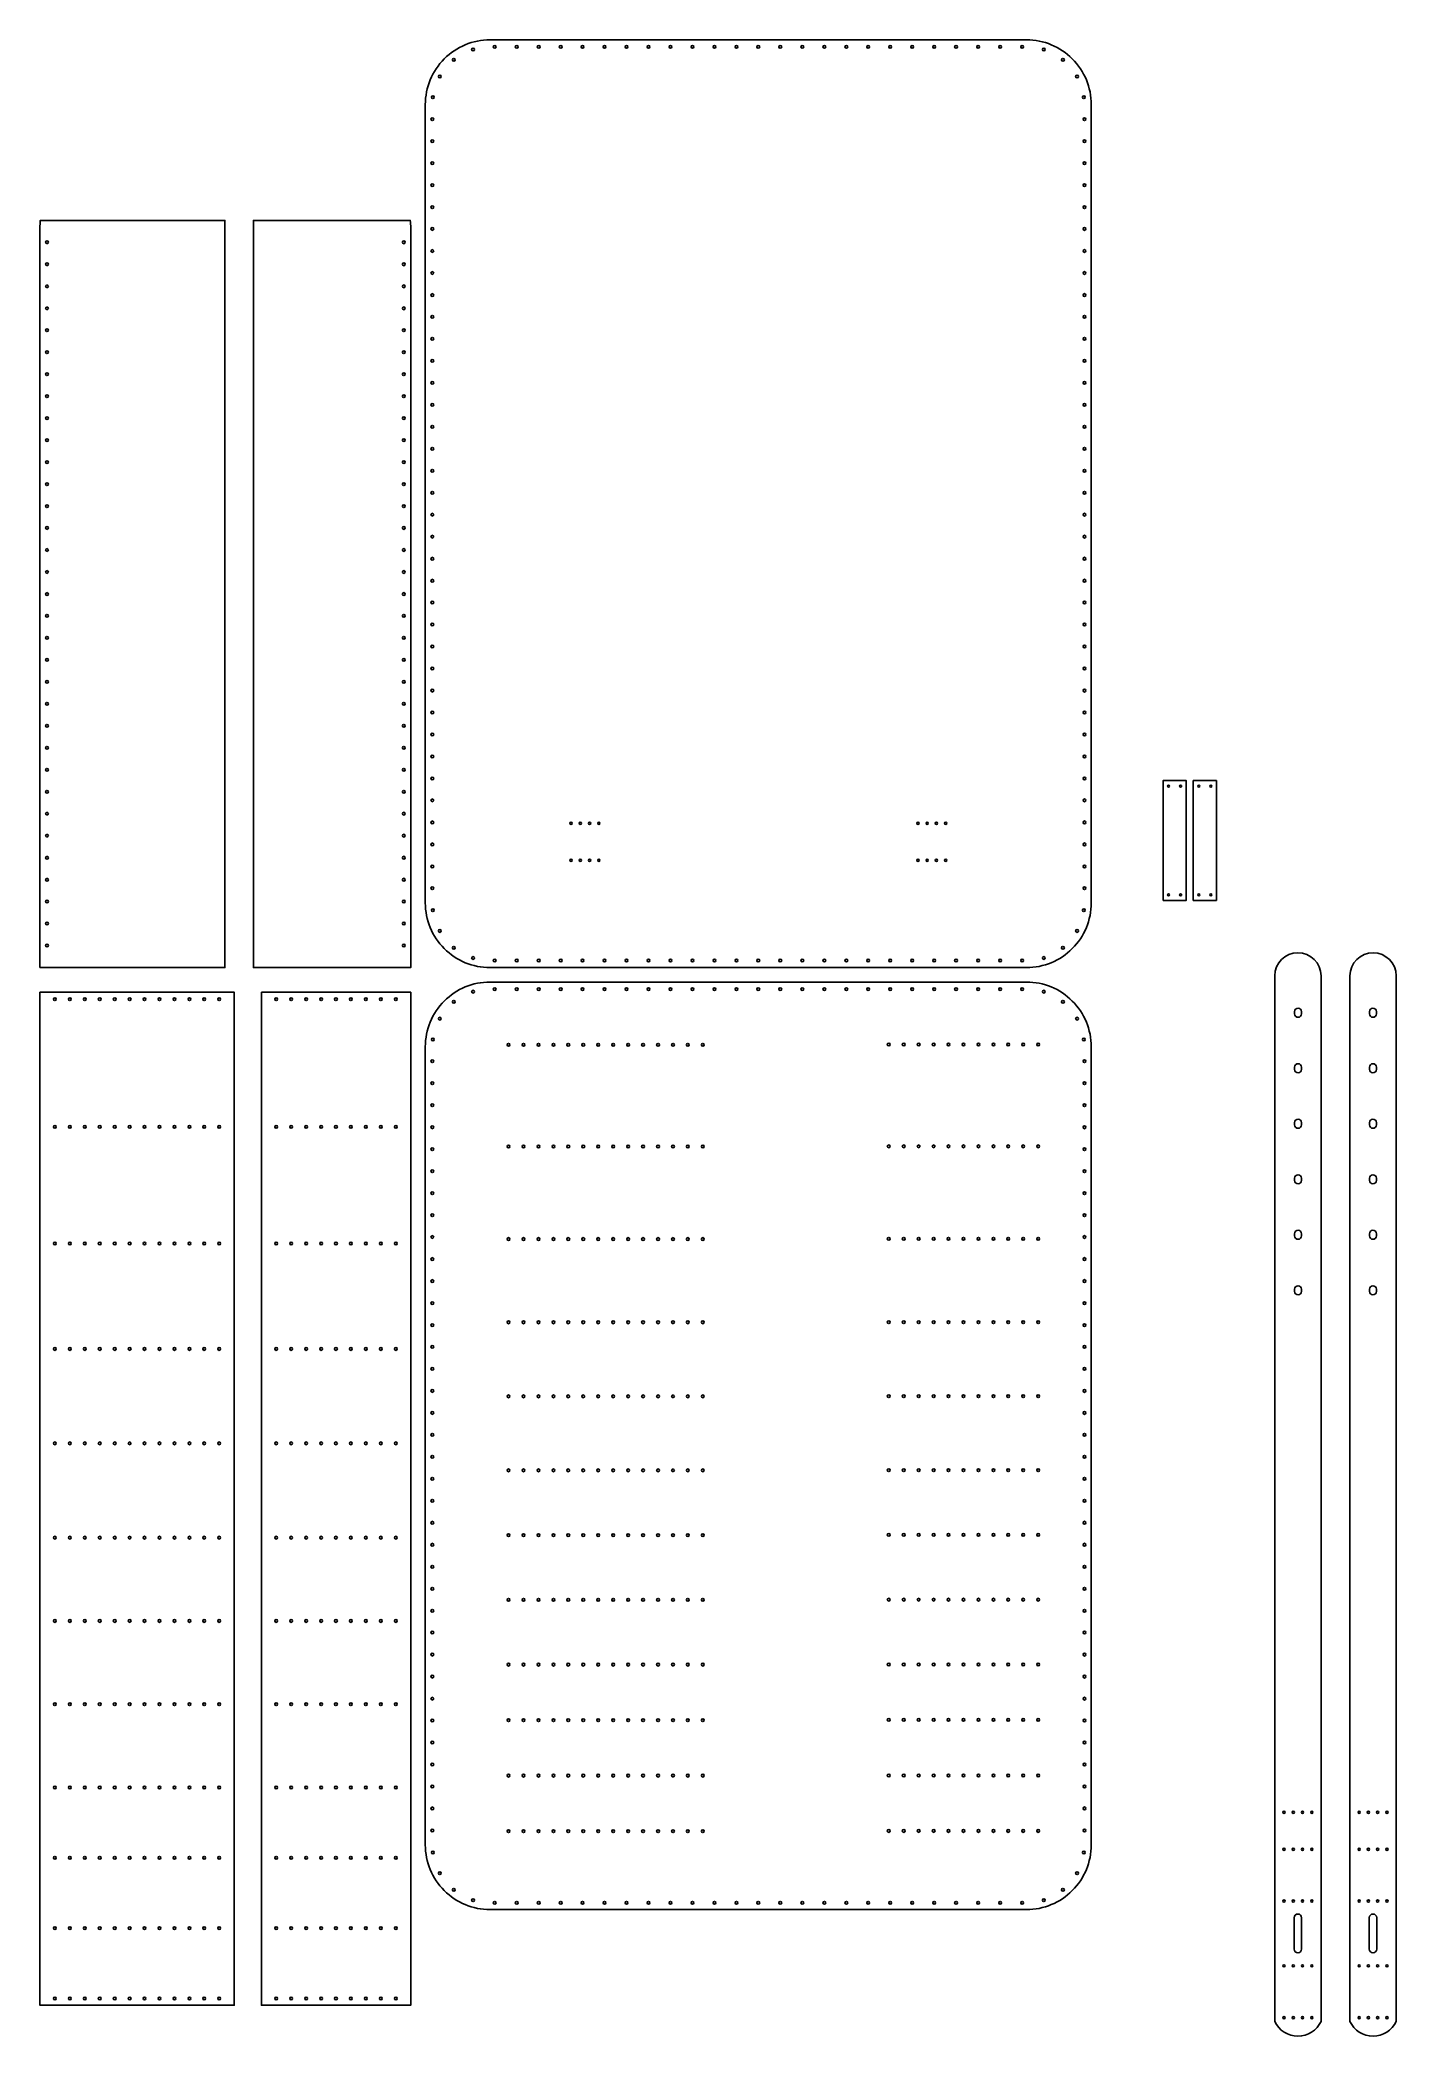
# Model space of a CAD drawing. Header units: millimetres. Extents: x -2374 to -1641, y 4446 to 5525.
import ezdxf

# ---------------------------------------------------------------- set-up
doc = ezdxf.new("R2010")
doc.units = ezdxf.units.MM

# ---------------------------------------------------------------- blocks, each defined once
blk = doc.blocks.new('*U344')
at = {"color": 0}
blk.add_circle((0, 0), 0.75, dxfattribs=at)
blk = doc.blocks.new('*U345')
at = {"color": 0, "linetype": 'ByBlock', "lineweight": -2, "transparency": 16777216}
for p in [(242.1, 4132.1), (250.2, 4132.1), (258.3, 4132.1), (266.4, 4132.1), (274.4, 4132.1), (282.5, 4132.1), (290.6, 4132.1), (298.7, 4132.1), (306.7, 4132.1), (314.8, 4132.1), (322.9, 4132.1), (331, 4132.1), (339, 4132.1), (347.1, 4132.1)]:
    blk.add_blockref('*U344', p, dxfattribs=at)
blk = doc.blocks.new('*U346')
at = {"color": 0}
blk.add_circle((0, 0), 0.75, dxfattribs=at)
blk = doc.blocks.new('*U347')
at = {"color": 0, "linetype": 'ByBlock', "lineweight": -2, "transparency": 16777216}
for p in [(242.1, 4132.1), (250.2, 4132.1), (258.3, 4132.1), (266.4, 4132.1), (274.4, 4132.1), (282.5, 4132.1), (290.6, 4132.1), (298.7, 4132.1), (306.7, 4132.1), (314.8, 4132.1), (322.9, 4132.1), (331, 4132.1), (339, 4132.1), (347.1, 4132.1)]:
    blk.add_blockref('*U346', p, dxfattribs=at)
blk = doc.blocks.new('*U348')
at = {"color": 0}
blk.add_circle((0, 0), 0.75, dxfattribs=at)
blk = doc.blocks.new('*U349')
at = {"color": 0, "linetype": 'ByBlock', "lineweight": -2, "transparency": 16777216}
for p in [(242.1, 4132.1), (250.2, 4132.1), (258.3, 4132.1), (266.4, 4132.1), (274.4, 4132.1), (282.5, 4132.1), (290.6, 4132.1), (298.7, 4132.1), (306.7, 4132.1), (314.8, 4132.1), (322.9, 4132.1), (331, 4132.1), (339, 4132.1), (347.1, 4132.1)]:
    blk.add_blockref('*U348', p, dxfattribs=at)
blk = doc.blocks.new('*U350')
at = {"color": 0}
blk.add_circle((0, 0), 0.75, dxfattribs=at)
blk = doc.blocks.new('*U351')
at = {"color": 0, "linetype": 'ByBlock', "lineweight": -2, "transparency": 16777216}
for p in [(242.1, 4132.1), (250.2, 4132.1), (258.3, 4132.1), (266.4, 4132.1), (274.4, 4132.1), (282.5, 4132.1), (290.6, 4132.1), (298.7, 4132.1), (306.7, 4132.1), (314.8, 4132.1), (322.9, 4132.1), (331, 4132.1), (339, 4132.1), (347.1, 4132.1)]:
    blk.add_blockref('*U350', p, dxfattribs=at)
blk = doc.blocks.new('*U352')
at = {"color": 0}
blk.add_circle((0, 0), 0.75, dxfattribs=at)
blk = doc.blocks.new('*U353')
at = {"color": 0, "linetype": 'ByBlock', "lineweight": -2, "transparency": 16777216}
for p in [(242.1, 4132.1), (250.2, 4132.1), (258.3, 4132.1), (266.4, 4132.1), (274.4, 4132.1), (282.5, 4132.1), (290.6, 4132.1), (298.7, 4132.1), (306.7, 4132.1), (314.8, 4132.1), (322.9, 4132.1), (331, 4132.1), (339, 4132.1), (347.1, 4132.1)]:
    blk.add_blockref('*U352', p, dxfattribs=at)
blk = doc.blocks.new('*U354')
at = {"color": 0}
blk.add_circle((0, 0), 0.75, dxfattribs=at)
blk = doc.blocks.new('*U355')
at = {"color": 0, "linetype": 'ByBlock', "lineweight": -2, "transparency": 16777216}
for p in [(242.1, 4132.1), (250.2, 4132.1), (258.3, 4132.1), (266.4, 4132.1), (274.4, 4132.1), (282.5, 4132.1), (290.6, 4132.1), (298.7, 4132.1), (306.7, 4132.1), (314.8, 4132.1), (322.9, 4132.1), (331, 4132.1), (339, 4132.1), (347.1, 4132.1)]:
    blk.add_blockref('*U354', p, dxfattribs=at)
blk = doc.blocks.new('*U356')
at = {"color": 0}
blk.add_circle((0, 0), 0.75, dxfattribs=at)
blk = doc.blocks.new('*U357')
at = {"color": 0, "linetype": 'ByBlock', "lineweight": -2, "transparency": 16777216}
for p in [(242.1, 4132.1), (250.2, 4132.1), (258.3, 4132.1), (266.4, 4132.1), (274.4, 4132.1), (282.5, 4132.1), (290.6, 4132.1), (298.7, 4132.1), (306.7, 4132.1), (314.8, 4132.1), (322.9, 4132.1), (331, 4132.1), (339, 4132.1), (347.1, 4132.1)]:
    blk.add_blockref('*U356', p, dxfattribs=at)
blk = doc.blocks.new('*U358')
at = {"color": 0}
blk.add_circle((0, 0), 0.75, dxfattribs=at)
blk = doc.blocks.new('*U359')
at = {"color": 0, "linetype": 'ByBlock', "lineweight": -2, "transparency": 16777216}
for p in [(242.1, 4132.1), (250.2, 4132.1), (258.3, 4132.1), (266.4, 4132.1), (274.4, 4132.1), (282.5, 4132.1), (290.6, 4132.1), (298.7, 4132.1), (306.7, 4132.1), (314.8, 4132.1), (322.9, 4132.1), (331, 4132.1), (339, 4132.1), (347.1, 4132.1)]:
    blk.add_blockref('*U358', p, dxfattribs=at)
blk = doc.blocks.new('*U360')
at = {"color": 0}
blk.add_circle((0, 0), 0.75, dxfattribs=at)
blk = doc.blocks.new('*U361')
at = {"color": 0, "linetype": 'ByBlock', "lineweight": -2, "transparency": 16777216}
for p in [(242.1, 4132.1), (250.2, 4132.1), (258.3, 4132.1), (266.4, 4132.1), (274.4, 4132.1), (282.5, 4132.1), (290.6, 4132.1), (298.7, 4132.1), (306.7, 4132.1), (314.8, 4132.1), (322.9, 4132.1), (331, 4132.1), (339, 4132.1), (347.1, 4132.1)]:
    blk.add_blockref('*U360', p, dxfattribs=at)
blk = doc.blocks.new('*U362')
at = {"color": 0}
blk.add_circle((0, 0), 0.75, dxfattribs=at)
blk = doc.blocks.new('*U363')
at = {"color": 0, "linetype": 'ByBlock', "lineweight": -2, "transparency": 16777216}
for p in [(242.1, 4132.1), (250.2, 4132.1), (258.3, 4132.1), (266.4, 4132.1), (274.4, 4132.1), (282.5, 4132.1), (290.6, 4132.1), (298.7, 4132.1), (306.7, 4132.1), (314.8, 4132.1), (322.9, 4132.1), (331, 4132.1), (339, 4132.1), (347.1, 4132.1)]:
    blk.add_blockref('*U362', p, dxfattribs=at)
blk = doc.blocks.new('*U364')
at = {"color": 0}
blk.add_circle((0, 0), 0.75, dxfattribs=at)
blk = doc.blocks.new('*U365')
at = {"color": 0, "linetype": 'ByBlock', "lineweight": -2, "transparency": 16777216}
for p in [(242.1, 4132.1), (250.2, 4132.1), (258.3, 4132.1), (266.4, 4132.1), (274.4, 4132.1), (282.5, 4132.1), (290.6, 4132.1), (298.7, 4132.1), (306.7, 4132.1), (314.8, 4132.1), (322.9, 4132.1), (331, 4132.1), (339, 4132.1), (347.1, 4132.1)]:
    blk.add_blockref('*U364', p, dxfattribs=at)
blk = doc.blocks.new('*U366')
at = {"color": 0}
blk.add_circle((0, 0), 0.75, dxfattribs=at)
blk = doc.blocks.new('*U367')
at = {"color": 0, "linetype": 'ByBlock', "lineweight": -2, "transparency": 16777216}
for p in [(242.1, 4132.1), (250.2, 4132.1), (258.3, 4132.1), (266.4, 4132.1), (274.4, 4132.1), (282.5, 4132.1), (290.6, 4132.1), (298.7, 4132.1), (306.7, 4132.1), (314.8, 4132.1), (322.9, 4132.1), (331, 4132.1), (339, 4132.1), (347.1, 4132.1)]:
    blk.add_blockref('*U366', p, dxfattribs=at)

msp = doc.modelspace()

# ---------------------------------------------------------------- linework, layer by layer
at = {"color": 0}
for p, q in [((-1694.1, 5031.2), (-1694.1, 5031.2)), ((-1653.5, 5031.2), (-1653.5, 5031.2)), ((-1694.1, 5001.2), (-1694.1, 5001.2)), ((-1653.5, 5001.2), (-1653.5, 5001.2))]:
    msp.add_line(p, q, dxfattribs=at)
for points in [[(-1805.8, 5489.6, 0.414214), (-1840.8, 5524.6), (-2130.8, 5524.6, 0.414214), (-2165.8, 5489.6), (-2165.8, 5058.2, 0.414214), (-2130.8, 5023.2), (-1840.8, 5023.2, 0.414214), (-1805.8, 5058.2), (-1805.8, 5490.3)], [(-2374.1, 5023.2), (-2274.1, 5023.2), (-2274.1, 5427), (-2274.1, 5427), (-2373.9, 5427, 0.028958), (-2374.1, 5423), (-2374.1, 5023.2)], [(-2173.7, 5423.7), (-2173.7, 5023.2), (-2258.7, 5023.2), (-2258.7, 5427), (-2173.9, 5427, -0.028754), (-2173.7, 5423)], [(-1692.1, 4492.7), (-1692.1, 4509.7, 1), (-1696.1, 4509.7)], [(-1696.1, 4509.7), (-1696.1, 4492.7, 1), (-1692.1, 4492.7)], [(-1651.5, 4492.7), (-1651.5, 4509.7, 1), (-1655.5, 4509.7)], [(-1655.5, 4509.7), (-1655.5, 4492.7, 1), (-1651.5, 4492.7)]]:
    msp.add_lwpolyline(points, format="xyb", dxfattribs=at)
for points in [[(-1767, 5059.5), (-1767, 5124.3), (-1754.5, 5124.3), (-1754.5, 5059.5)], [(-1750.7, 5059.5), (-1750.7, 5124.3), (-1738.2, 5124.3), (-1738.2, 5059.5)], [(-2374.1, 5009.9), (-2269.1, 5009.9), (-2269.1, 4462.4), (-2374.1, 4462.4)], [(-2254.4, 5009.9), (-2173.7, 5009.9), (-2173.7, 4462.4), (-2254.4, 4462.4)]]:
    msp.add_lwpolyline(points, close=True, dxfattribs=at)
for points in [[(-1706.6, 4453.7, 0.64), (-1681.6, 4453.7), (-1681.6, 5018.7, 1), (-1706.6, 5018.7)], [(-1666, 4453.7, 0.64), (-1641, 4453.7), (-1641, 5018.7, 1), (-1666, 5018.7)], [(-2165.8, 4980.4), (-2165.8, 4549.1, 0.414214), (-2130.8, 4514.1), (-1840.8, 4514.1, 0.414214), (-1805.8, 4549.1), (-1805.8, 4980.4, 0.414214), (-1840.8, 5015.4), (-2130.8, 5015.4, 0.414214)], [(-1692.2, 4998.2, -1), (-1695.9, 4998.2), (-1695.9, 4999.4, -1), (-1692.2, 4999.4)], [(-1651.7, 4998.2, -1), (-1655.4, 4998.2), (-1655.4, 4999.4, -1), (-1651.7, 4999.4)], [(-1692.2, 4968.2, -1), (-1695.9, 4968.2), (-1695.9, 4969.4, -1), (-1692.2, 4969.4)], [(-1651.7, 4968.2, -1), (-1655.4, 4968.2), (-1655.4, 4969.4, -1), (-1651.7, 4969.4)], [(-1692.2, 4938.2, -1), (-1695.9, 4938.2), (-1695.9, 4939.4, -1), (-1692.2, 4939.4)], [(-1651.7, 4938.2, -1), (-1655.4, 4938.2), (-1655.4, 4939.4, -1), (-1651.7, 4939.4)], [(-1692.2, 4908.2, -1), (-1695.9, 4908.2), (-1695.9, 4909.4, -1), (-1692.2, 4909.4)], [(-1651.7, 4908.2, -1), (-1655.4, 4908.2), (-1655.4, 4909.4, -1), (-1651.7, 4909.4)], [(-1692.2, 4878.2, -1), (-1695.9, 4878.2), (-1695.9, 4879.4, -1), (-1692.2, 4879.4)], [(-1651.7, 4878.2, -1), (-1655.4, 4878.2), (-1655.4, 4879.4, -1), (-1651.7, 4879.4)], [(-1692.2, 4848.2, -1), (-1695.9, 4848.2), (-1695.9, 4849.4, -1), (-1692.2, 4849.4)], [(-1651.7, 4848.2, -1), (-1655.4, 4848.2), (-1655.4, 4849.4, -1), (-1651.7, 4849.4)]]:
    msp.add_lwpolyline(points, format="xyb", close=True, dxfattribs=at)
for centre, radius in [((-2150.4, 5513.8), 0.75), ((-2140, 5519.4), 0.75), ((-2128.3, 5520.8), 0.75), ((-2116.4, 5520.8), 0.75), ((-2104.5, 5520.8), 0.75), ((-2092.6, 5520.8), 0.75), ((-2080.8, 5520.8), 0.75), ((-2068.9, 5520.8), 0.75), ((-2057, 5520.8), 0.75), ((-2045.1, 5520.8), 0.75), ((-2033.3, 5520.8), 0.75), ((-2021.4, 5520.8), 0.75), ((-2009.5, 5520.8), 0.75), ((-1997.6, 5520.8), 0.75), ((-1985.8, 5520.8), 0.75), ((-1973.9, 5520.8), 0.75), ((-1962, 5520.8), 0.75), ((-1950.1, 5520.8), 0.75), ((-1938.2, 5520.8), 0.75), ((-1926.4, 5520.8), 0.75), ((-1914.5, 5520.8), 0.75), ((-1902.6, 5520.8), 0.75), ((-1890.7, 5520.8), 0.75), ((-1878.9, 5520.8), 0.75), ((-1867, 5520.8), 0.75), ((-1855.1, 5520.8), 0.75), ((-1843.2, 5520.8), 0.75), ((-1831.5, 5519.4), 0.75), ((-1821.1, 5513.8), 0.75), ((-2158, 5504.8), 0.75), ((-1813.5, 5504.8), 0.75), ((-2161.7, 5493.6), 0.75), ((-1809.8, 5493.6), 0.75), ((-2162, 5481.7), 0.75), ((-1809.5, 5481.7), 0.75), ((-2162, 5469.9), 0.75), ((-1809.5, 5469.9), 0.75), ((-2162, 5458), 0.75), ((-1809.5, 5458), 0.75), ((-2162, 5446.1), 0.75), ((-1809.5, 5446.1), 0.75), ((-2162, 5434.2), 0.75), ((-1809.5, 5434.2), 0.75), ((-2370.3, 5415.2), 0.75), ((-2177.4, 5415.2), 0.75), ((-2162, 5422.4), 0.75), ((-1809.5, 5422.4), 0.75), ((-2162, 5410.5), 0.75), ((-1809.5, 5410.5), 0.75), ((-2370.3, 5403.3), 0.75), ((-2177.4, 5403.3), 0.75), ((-2162, 5398.6), 0.75), ((-1809.5, 5398.6), 0.75), ((-2370.3, 5391.4), 0.75), ((-2177.4, 5391.4), 0.75), ((-2162, 5386.7), 0.75), ((-1809.5, 5386.7), 0.75), ((-2370.3, 5379.5), 0.75), ((-2177.4, 5379.5), 0.75), ((-2162, 5374.9), 0.75), ((-1809.5, 5374.9), 0.75), ((-2370.3, 5367.7), 0.75), ((-2177.4, 5367.7), 0.75), ((-2162, 5363), 0.75), ((-1809.5, 5363), 0.75), ((-2370.3, 5355.8), 0.75), ((-2177.4, 5355.8), 0.75), ((-2162, 5351.1), 0.75), ((-1809.5, 5351.1), 0.75), ((-2370.3, 5343.9), 0.75), ((-2177.4, 5343.9), 0.75), ((-2370.3, 5332), 0.75), ((-2177.4, 5332), 0.75), ((-2162, 5339.2), 0.75), ((-1809.5, 5339.2), 0.75), ((-2370.3, 5320.2), 0.75), ((-2177.4, 5320.2), 0.75), ((-2162, 5327.3), 0.75), ((-1809.5, 5327.3), 0.75), ((-2370.3, 5308.3), 0.75), ((-2177.4, 5308.3), 0.75), ((-2162, 5315.5), 0.75), ((-1809.5, 5315.5), 0.75), ((-2370.3, 5296.4), 0.75), ((-2177.4, 5296.4), 0.75), ((-2162, 5303.6), 0.75), ((-1809.5, 5303.6), 0.75), ((-2162, 5291.7), 0.75), ((-1809.5, 5291.7), 0.75), ((-2370.3, 5284.5), 0.75), ((-2177.4, 5284.5), 0.75), ((-2162, 5279.8), 0.75), ((-1809.5, 5279.8), 0.75), ((-2370.3, 5272.6), 0.75), ((-2177.4, 5272.6), 0.75), ((-2162, 5268), 0.75), ((-1809.5, 5268), 0.75), ((-2370.3, 5260.8), 0.75), ((-2177.4, 5260.8), 0.75), ((-2162, 5256.1), 0.75), ((-1809.5, 5256.1), 0.75), ((-2370.3, 5248.9), 0.75), ((-2177.4, 5248.9), 0.75), ((-2162, 5244.2), 0.75), ((-1809.5, 5244.2), 0.75), ((-2370.3, 5237), 0.75), ((-2177.4, 5237), 0.75), ((-2162, 5232.3), 0.75), ((-1809.5, 5232.3), 0.75), ((-2370.3, 5225.1), 0.75), ((-2177.4, 5225.1), 0.75), ((-2370.3, 5213.3), 0.75), ((-2177.4, 5213.3), 0.75), ((-2162, 5220.5), 0.75), ((-1809.5, 5220.5), 0.75), ((-2370.3, 5201.4), 0.75), ((-2177.4, 5201.4), 0.75), ((-2162, 5208.6), 0.75), ((-1809.5, 5208.6), 0.75), ((-2370.3, 5189.5), 0.75), ((-2177.4, 5189.5), 0.75), ((-2162, 5196.7), 0.75), ((-1809.5, 5196.7), 0.75), ((-2370.3, 5177.6), 0.75), ((-2177.4, 5177.6), 0.75), ((-2162, 5184.8), 0.75), ((-1809.5, 5184.8), 0.75), ((-2162, 5172.9), 0.75), ((-1809.5, 5172.9), 0.75), ((-2370.3, 5165.8), 0.75), ((-2177.4, 5165.8), 0.75), ((-2162, 5161.1), 0.75), ((-1809.5, 5161.1), 0.75), ((-2370.3, 5153.9), 0.75), ((-2177.4, 5153.9), 0.75), ((-2162, 5149.2), 0.75), ((-1809.5, 5149.2), 0.75), ((-2370.3, 5142), 0.75), ((-2177.4, 5142), 0.75), ((-2162, 5137.3), 0.75), ((-1809.5, 5137.3), 0.75), ((-2370.3, 5130.1), 0.75), ((-2177.4, 5130.1), 0.75), ((-2162, 5125.4), 0.75), ((-1809.5, 5125.4), 0.75), ((-2370.3, 5118.2), 0.75), ((-2177.4, 5118.2), 0.75), ((-2162, 5113.6), 0.75), ((-1809.5, 5113.6), 0.75), ((-1764, 5121.3), 0.55), ((-1757.5, 5121.3), 0.55), ((-1747.7, 5121.3), 0.55), ((-1741.2, 5121.3), 0.55), ((-2370.3, 5106.4), 0.75), ((-2177.4, 5106.4), 0.75), ((-2370.3, 5094.5), 0.75), ((-2177.4, 5094.5), 0.75), ((-2162, 5101.7), 0.75), ((-2087, 5101.2), 0.6), ((-2082, 5101.2), 0.6), ((-2077, 5101.2), 0.6), ((-2072, 5101.2), 0.6), ((-1899.5, 5101.2), 0.6), ((-1894.5, 5101.2), 0.6), ((-1889.5, 5101.2), 0.6), ((-1884.5, 5101.2), 0.6), ((-1809.5, 5101.7), 0.75), ((-2370.3, 5082.6), 0.75), ((-2177.4, 5082.6), 0.75), ((-2162, 5089.8), 0.75), ((-2087, 5081.2), 0.6), ((-2082, 5081.2), 0.6), ((-2077, 5081.2), 0.6), ((-2072, 5081.2), 0.6), ((-1899.5, 5081.2), 0.6), ((-1894.5, 5081.2), 0.6), ((-1889.5, 5081.2), 0.6), ((-1884.5, 5081.2), 0.6), ((-1809.5, 5089.8), 0.75), ((-2370.3, 5070.7), 0.75), ((-2177.4, 5070.7), 0.75), ((-2162, 5077.9), 0.75), ((-1809.5, 5077.9), 0.75), ((-2162, 5066.1), 0.75), ((-1809.5, 5066.1), 0.75), ((-1764, 5062.5), 0.55), ((-1757.5, 5062.5), 0.55), ((-1747.7, 5062.5), 0.55), ((-1741.2, 5062.5), 0.55), ((-2370.3, 5058.9), 0.75), ((-2177.4, 5058.9), 0.75), ((-2161.7, 5054.2), 0.75), ((-1809.8, 5054.2), 0.75), ((-2370.3, 5047), 0.75), ((-2177.4, 5047), 0.75), ((-2158, 5043), 0.75), ((-1813.5, 5043), 0.75), ((-2370.3, 5035.1), 0.75), ((-2177.4, 5035.1), 0.75), ((-2150.4, 5033.9), 0.75), ((-2140, 5028.4), 0.75), ((-2128.3, 5027), 0.75), ((-2116.4, 5027), 0.75), ((-2104.5, 5027), 0.75), ((-2092.6, 5027), 0.75), ((-2080.8, 5027), 0.75), ((-2068.9, 5027), 0.75), ((-2057, 5027), 0.75), ((-2045.1, 5027), 0.75), ((-2033.3, 5027), 0.75), ((-2021.4, 5027), 0.75), ((-2009.5, 5027), 0.75), ((-1997.6, 5027), 0.75), ((-1985.8, 5027), 0.75), ((-1973.9, 5027), 0.75), ((-1962, 5027), 0.75), ((-1950.1, 5027), 0.75), ((-1938.2, 5027), 0.75), ((-1926.4, 5027), 0.75), ((-1914.5, 5027), 0.75), ((-1902.6, 5027), 0.75), ((-1890.7, 5027), 0.75), ((-1878.9, 5027), 0.75), ((-1867, 5027), 0.75), ((-1855.1, 5027), 0.75), ((-1843.2, 5027), 0.75), ((-1831.5, 5028.4), 0.75), ((-1821.1, 5033.9), 0.75), ((-2366, 5006.1), 0.75), ((-2357.9, 5006.1), 0.75), ((-2349.9, 5006.1), 0.75), ((-2341.8, 5006.1), 0.75), ((-2333.7, 5006.1), 0.75), ((-2325.6, 5006.1), 0.75), ((-2317.6, 5006.1), 0.75), ((-2309.5, 5006.1), 0.75), ((-2301.4, 5006.1), 0.75), ((-2293.3, 5006.1), 0.75), ((-2285.3, 5006.1), 0.75), ((-2277.2, 5006.1), 0.75), ((-2246.4, 5006.1), 0.75), ((-2238.3, 5006.1), 0.75), ((-2230.2, 5006.1), 0.75), ((-2222.1, 5006.1), 0.75), ((-2214.1, 5006.1), 0.75), ((-2206, 5006.1), 0.75), ((-2197.9, 5006.1), 0.75), ((-2189.8, 5006.1), 0.75), ((-2181.7, 5006.1), 0.75), ((-2140, 5010.2), 0.75), ((-2128.3, 5011.6), 0.75), ((-2116.4, 5011.6), 0.75), ((-2104.5, 5011.6), 0.75), ((-2092.6, 5011.6), 0.75), ((-2080.8, 5011.6), 0.75), ((-2068.9, 5011.6), 0.75), ((-2057, 5011.6), 0.75), ((-2045.1, 5011.6), 0.75), ((-2033.3, 5011.6), 0.75), ((-2021.4, 5011.6), 0.75), ((-2009.5, 5011.6), 0.75), ((-1997.6, 5011.6), 0.75), ((-1985.8, 5011.6), 0.75), ((-1973.9, 5011.6), 0.75), ((-1962, 5011.6), 0.75), ((-1950.1, 5011.6), 0.75), ((-1938.2, 5011.6), 0.75), ((-1926.4, 5011.6), 0.75), ((-1914.5, 5011.6), 0.75), ((-1902.6, 5011.6), 0.75), ((-1890.7, 5011.6), 0.75), ((-1878.9, 5011.6), 0.75), ((-1867, 5011.6), 0.75), ((-1855.1, 5011.6), 0.75), ((-1843.2, 5011.6), 0.75), ((-1831.5, 5010.2), 0.75), ((-2158, 4995.6), 0.75), ((-2150.4, 5004.7), 0.75), ((-1821.1, 5004.7), 0.75), ((-1813.5, 4995.6), 0.75), ((-2161.7, 4984.4), 0.75), ((-1809.8, 4984.4), 0.75), ((-1915.3, 4981.6), 0.75), ((-1907.2, 4981.6), 0.75), ((-1899.1, 4981.6), 0.75), ((-1891, 4981.6), 0.75), ((-1883, 4981.6), 0.75), ((-1874.9, 4981.6), 0.75), ((-1866.8, 4981.6), 0.75), ((-1858.7, 4981.6), 0.75), ((-1850.7, 4981.6), 0.75), ((-1842.6, 4981.6), 0.75), ((-1834.5, 4981.6), 0.75), ((-2162, 4972.6), 0.75), ((-1809.5, 4972.6), 0.75), ((-2162, 4960.7), 0.75), ((-1809.5, 4960.7), 0.75), ((-2162, 4948.8), 0.75), ((-1809.5, 4948.8), 0.75), ((-2366, 4937.1), 0.75), ((-2357.9, 4937.1), 0.75), ((-2349.9, 4937.1), 0.75), ((-2341.8, 4937.1), 0.75), ((-2333.7, 4937.1), 0.75), ((-2325.6, 4937.1), 0.75), ((-2317.6, 4937.1), 0.75), ((-2309.5, 4937.1), 0.75), ((-2301.4, 4937.1), 0.75), ((-2293.3, 4937.1), 0.75), ((-2285.3, 4937.1), 0.75), ((-2277.2, 4937.1), 0.75), ((-2246.4, 4937.1), 0.75), ((-2238.3, 4937.1), 0.75), ((-2230.2, 4937.1), 0.75), ((-2222.1, 4937.1), 0.75), ((-2214.1, 4937.1), 0.75), ((-2206, 4937.1), 0.75), ((-2197.9, 4937.1), 0.75), ((-2189.8, 4937.1), 0.75), ((-2181.7, 4937.1), 0.75), ((-2162, 4936.9), 0.75), ((-1809.5, 4936.9), 0.75), ((-2162, 4925.1), 0.75), ((-1915.3, 4926.6), 0.75), ((-1907.2, 4926.6), 0.75), ((-1899.1, 4926.6), 0.75), ((-1891, 4926.6), 0.75), ((-1883, 4926.6), 0.75), ((-1874.9, 4926.6), 0.75), ((-1866.8, 4926.6), 0.75), ((-1858.7, 4926.6), 0.75), ((-1850.7, 4926.6), 0.75), ((-1842.6, 4926.6), 0.75), ((-1834.5, 4926.6), 0.75), ((-1809.5, 4925.1), 0.75), ((-2162, 4913.2), 0.75), ((-1809.5, 4913.2), 0.75), ((-2162, 4901.3), 0.75), ((-1809.5, 4901.3), 0.75), ((-2162, 4889.4), 0.75), ((-1809.5, 4889.4), 0.75), ((-2162, 4877.6), 0.75), ((-1915.3, 4876.6), 0.75), ((-1907.2, 4876.6), 0.75), ((-1899.1, 4876.6), 0.75), ((-1891, 4876.6), 0.75), ((-1883, 4876.6), 0.75), ((-1874.9, 4876.6), 0.75), ((-1866.8, 4876.6), 0.75), ((-1858.7, 4876.6), 0.75), ((-1850.7, 4876.6), 0.75), ((-1842.6, 4876.6), 0.75), ((-1834.5, 4876.6), 0.75), ((-1809.5, 4877.6), 0.75), ((-2366, 4874.1), 0.75), ((-2357.9, 4874.1), 0.75), ((-2349.9, 4874.1), 0.75), ((-2341.8, 4874.1), 0.75), ((-2333.7, 4874.1), 0.75), ((-2325.6, 4874.1), 0.75), ((-2317.6, 4874.1), 0.75), ((-2309.5, 4874.1), 0.75), ((-2301.4, 4874.1), 0.75), ((-2293.3, 4874.1), 0.75), ((-2285.3, 4874.1), 0.75), ((-2277.2, 4874.1), 0.75), ((-2246.4, 4874.1), 0.75), ((-2238.3, 4874.1), 0.75), ((-2230.2, 4874.1), 0.75), ((-2222.1, 4874.1), 0.75), ((-2214.1, 4874.1), 0.75), ((-2206, 4874.1), 0.75), ((-2197.9, 4874.1), 0.75), ((-2189.8, 4874.1), 0.75), ((-2181.7, 4874.1), 0.75), ((-2162, 4865.7), 0.75), ((-1809.5, 4865.7), 0.75), ((-2162, 4853.8), 0.75), ((-1809.5, 4853.8), 0.75), ((-2162, 4841.9), 0.75), ((-1809.5, 4841.9), 0.75), ((-2162, 4830), 0.75), ((-1915.3, 4831.6), 0.75), ((-1907.2, 4831.6), 0.75), ((-1899.1, 4831.6), 0.75), ((-1891, 4831.6), 0.75), ((-1883, 4831.6), 0.75), ((-1874.9, 4831.6), 0.75), ((-1866.8, 4831.6), 0.75), ((-1858.7, 4831.6), 0.75), ((-1850.7, 4831.6), 0.75), ((-1842.6, 4831.6), 0.75), ((-1834.5, 4831.6), 0.75), ((-1809.5, 4830), 0.75), ((-2366, 4817.1), 0.75), ((-2357.9, 4817.1), 0.75), ((-2349.9, 4817.1), 0.75), ((-2341.8, 4817.1), 0.75), ((-2333.7, 4817.1), 0.75), ((-2325.6, 4817.1), 0.75), ((-2317.6, 4817.1), 0.75), ((-2309.5, 4817.1), 0.75), ((-2301.4, 4817.1), 0.75), ((-2293.3, 4817.1), 0.75), ((-2285.3, 4817.1), 0.75), ((-2277.2, 4817.1), 0.75), ((-2246.4, 4817.1), 0.75), ((-2238.3, 4817.1), 0.75), ((-2230.2, 4817.1), 0.75), ((-2222.1, 4817.1), 0.75), ((-2214.1, 4817.1), 0.75), ((-2206, 4817.1), 0.75), ((-2197.9, 4817.1), 0.75), ((-2189.8, 4817.1), 0.75), ((-2181.7, 4817.1), 0.75), ((-2162, 4818.2), 0.75), ((-1809.5, 4818.2), 0.75), ((-2162, 4806.3), 0.75), ((-1809.5, 4806.3), 0.75), ((-2162, 4794.4), 0.75), ((-1915.3, 4791.6), 0.75), ((-1907.2, 4791.6), 0.75), ((-1899.1, 4791.6), 0.75), ((-1891, 4791.6), 0.75), ((-1883, 4791.6), 0.75), ((-1874.9, 4791.6), 0.75), ((-1866.8, 4791.6), 0.75), ((-1858.7, 4791.6), 0.75), ((-1850.7, 4791.6), 0.75), ((-1842.6, 4791.6), 0.75), ((-1834.5, 4791.6), 0.75), ((-1809.5, 4794.4), 0.75), ((-2162, 4782.5), 0.75), ((-1809.5, 4782.5), 0.75), ((-2162, 4770.7), 0.75), ((-1809.5, 4770.7), 0.75), ((-2366, 4766.1), 0.75), ((-2357.9, 4766.1), 0.75), ((-2349.9, 4766.1), 0.75), ((-2341.8, 4766.1), 0.75), ((-2333.7, 4766.1), 0.75), ((-2325.6, 4766.1), 0.75), ((-2317.6, 4766.1), 0.75), ((-2309.5, 4766.1), 0.75), ((-2301.4, 4766.1), 0.75), ((-2293.3, 4766.1), 0.75), ((-2285.3, 4766.1), 0.75), ((-2277.2, 4766.1), 0.75), ((-2246.4, 4766.1), 0.75), ((-2238.3, 4766.1), 0.75), ((-2230.2, 4766.1), 0.75), ((-2222.1, 4766.1), 0.75), ((-2214.1, 4766.1), 0.75), ((-2206, 4766.1), 0.75), ((-2197.9, 4766.1), 0.75), ((-2189.8, 4766.1), 0.75), ((-2181.7, 4766.1), 0.75), ((-2162, 4758.8), 0.75), ((-1809.5, 4758.8), 0.75), ((-2162, 4746.9), 0.75), ((-1915.3, 4751.6), 0.75), ((-1907.2, 4751.6), 0.75), ((-1899.1, 4751.6), 0.75), ((-1891, 4751.6), 0.75), ((-1883, 4751.6), 0.75), ((-1874.9, 4751.6), 0.75), ((-1866.8, 4751.6), 0.75), ((-1858.7, 4751.6), 0.75), ((-1850.7, 4751.6), 0.75), ((-1842.6, 4751.6), 0.75), ((-1834.5, 4751.6), 0.75), ((-1809.5, 4746.9), 0.75), ((-2162, 4735), 0.75), ((-1809.5, 4735), 0.75), ((-2366, 4715.1), 0.75), ((-2357.9, 4715.1), 0.75), ((-2349.9, 4715.1), 0.75), ((-2341.8, 4715.1), 0.75), ((-2333.7, 4715.1), 0.75), ((-2325.6, 4715.1), 0.75), ((-2317.6, 4715.1), 0.75), ((-2309.5, 4715.1), 0.75), ((-2301.4, 4715.1), 0.75), ((-2293.3, 4715.1), 0.75), ((-2285.3, 4715.1), 0.75), ((-2277.2, 4715.1), 0.75), ((-2246.4, 4715.1), 0.75), ((-2238.3, 4715.1), 0.75), ((-2230.2, 4715.1), 0.75), ((-2222.1, 4715.1), 0.75), ((-2214.1, 4715.1), 0.75), ((-2206, 4715.1), 0.75), ((-2197.9, 4715.1), 0.75), ((-2189.8, 4715.1), 0.75), ((-2181.7, 4715.1), 0.75), ((-2162, 4723.2), 0.75), ((-1915.3, 4716.6), 0.75), ((-1907.2, 4716.6), 0.75), ((-1899.1, 4716.6), 0.75), ((-1891, 4716.6), 0.75), ((-1883, 4716.6), 0.75), ((-1874.9, 4716.6), 0.75), ((-1866.8, 4716.6), 0.75), ((-1858.7, 4716.6), 0.75), ((-1850.7, 4716.6), 0.75), ((-1842.6, 4716.6), 0.75), ((-1834.5, 4716.6), 0.75), ((-1809.5, 4723.2), 0.75), ((-2162, 4711.3), 0.75), ((-1809.5, 4711.3), 0.75), ((-2162, 4699.4), 0.75), ((-1809.5, 4699.4), 0.75), ((-2162, 4687.5), 0.75), ((-1915.3, 4681.6), 0.75), ((-1907.2, 4681.6), 0.75), ((-1899.1, 4681.6), 0.75), ((-1891, 4681.6), 0.75), ((-1883, 4681.6), 0.75), ((-1874.9, 4681.6), 0.75), ((-1866.8, 4681.6), 0.75), ((-1858.7, 4681.6), 0.75), ((-1850.7, 4681.6), 0.75), ((-1842.6, 4681.6), 0.75), ((-1834.5, 4681.6), 0.75), ((-1809.5, 4687.5), 0.75), ((-2162, 4675.6), 0.75), ((-1809.5, 4675.6), 0.75), ((-2366, 4670.1), 0.75), ((-2357.9, 4670.1), 0.75), ((-2349.9, 4670.1), 0.75), ((-2341.8, 4670.1), 0.75), ((-2333.7, 4670.1), 0.75), ((-2325.6, 4670.1), 0.75), ((-2317.6, 4670.1), 0.75), ((-2309.5, 4670.1), 0.75), ((-2301.4, 4670.1), 0.75), ((-2293.3, 4670.1), 0.75), ((-2285.3, 4670.1), 0.75), ((-2277.2, 4670.1), 0.75), ((-2246.4, 4670.1), 0.75), ((-2238.3, 4670.1), 0.75), ((-2230.2, 4670.1), 0.75), ((-2222.1, 4670.1), 0.75), ((-2214.1, 4670.1), 0.75), ((-2206, 4670.1), 0.75), ((-2197.9, 4670.1), 0.75), ((-2189.8, 4670.1), 0.75), ((-2181.7, 4670.1), 0.75), ((-2162, 4663.8), 0.75), ((-1809.5, 4663.8), 0.75), ((-2162, 4651.9), 0.75), ((-1809.5, 4651.9), 0.75), ((-2162, 4640), 0.75), ((-1915.3, 4646.6), 0.75), ((-1907.2, 4646.6), 0.75), ((-1899.1, 4646.6), 0.75), ((-1891, 4646.6), 0.75), ((-1883, 4646.6), 0.75), ((-1874.9, 4646.6), 0.75), ((-1866.8, 4646.6), 0.75), ((-1858.7, 4646.6), 0.75), ((-1850.7, 4646.6), 0.75), ((-1842.6, 4646.6), 0.75), ((-1834.5, 4646.6), 0.75), ((-1809.5, 4640), 0.75), ((-2162, 4628.1), 0.75), ((-1809.5, 4628.1), 0.75), ((-2366, 4625.1), 0.75), ((-2357.9, 4625.1), 0.75), ((-2349.9, 4625.1), 0.75), ((-2341.8, 4625.1), 0.75), ((-2333.7, 4625.1), 0.75), ((-2325.6, 4625.1), 0.75), ((-2317.6, 4625.1), 0.75), ((-2309.5, 4625.1), 0.75), ((-2301.4, 4625.1), 0.75), ((-2293.3, 4625.1), 0.75), ((-2285.3, 4625.1), 0.75), ((-2277.2, 4625.1), 0.75), ((-2246.4, 4625.1), 0.75), ((-2238.3, 4625.1), 0.75), ((-2230.2, 4625.1), 0.75), ((-2222.1, 4625.1), 0.75), ((-2214.1, 4625.1), 0.75), ((-2206, 4625.1), 0.75), ((-2197.9, 4625.1), 0.75), ((-2189.8, 4625.1), 0.75), ((-2181.7, 4625.1), 0.75), ((-2162, 4616.3), 0.75), ((-1915.3, 4616.6), 0.75), ((-1907.2, 4616.6), 0.75), ((-1899.1, 4616.6), 0.75), ((-1891, 4616.6), 0.75), ((-1883, 4616.6), 0.75), ((-1874.9, 4616.6), 0.75), ((-1866.8, 4616.6), 0.75), ((-1858.7, 4616.6), 0.75), ((-1850.7, 4616.6), 0.75), ((-1842.6, 4616.6), 0.75), ((-1834.5, 4616.6), 0.75), ((-1809.5, 4616.3), 0.75), ((-2162, 4604.4), 0.75), ((-1809.5, 4604.4), 0.75), ((-2162, 4592.5), 0.75), ((-1915.3, 4586.6), 0.75), ((-1907.2, 4586.6), 0.75), ((-1899.1, 4586.6), 0.75), ((-1891, 4586.6), 0.75), ((-1883, 4586.6), 0.75), ((-1874.9, 4586.6), 0.75), ((-1866.8, 4586.6), 0.75), ((-1858.7, 4586.6), 0.75), ((-1850.7, 4586.6), 0.75), ((-1842.6, 4586.6), 0.75), ((-1834.5, 4586.6), 0.75), ((-1809.5, 4592.5), 0.75), ((-2366, 4580.1), 0.75), ((-2357.9, 4580.1), 0.75), ((-2349.9, 4580.1), 0.75), ((-2341.8, 4580.1), 0.75), ((-2333.7, 4580.1), 0.75), ((-2325.6, 4580.1), 0.75), ((-2317.6, 4580.1), 0.75), ((-2309.5, 4580.1), 0.75), ((-2301.4, 4580.1), 0.75), ((-2293.3, 4580.1), 0.75), ((-2285.3, 4580.1), 0.75), ((-2277.2, 4580.1), 0.75), ((-2246.4, 4580.1), 0.75), ((-2238.3, 4580.1), 0.75), ((-2230.2, 4580.1), 0.75), ((-2222.1, 4580.1), 0.75), ((-2214.1, 4580.1), 0.75), ((-2206, 4580.1), 0.75), ((-2197.9, 4580.1), 0.75), ((-2189.8, 4580.1), 0.75), ((-2181.7, 4580.1), 0.75), ((-2162, 4580.6), 0.75), ((-1809.5, 4580.6), 0.75), ((-2162, 4568.8), 0.75), ((-1809.5, 4568.8), 0.75), ((-1701.6, 4566.7), 0.6), ((-1696.6, 4566.7), 0.6), ((-1691.6, 4566.7), 0.6), ((-1686.6, 4566.7), 0.6), ((-1661, 4566.7), 0.6), ((-1656, 4566.7), 0.6), ((-1651, 4566.7), 0.6), ((-1646, 4566.7), 0.6), ((-2162, 4556.9), 0.75), ((-1915.3, 4556.6), 0.75), ((-1907.2, 4556.6), 0.75), ((-1899.1, 4556.6), 0.75), ((-1891, 4556.6), 0.75), ((-1883, 4556.6), 0.75), ((-1874.9, 4556.6), 0.75), ((-1866.8, 4556.6), 0.75), ((-1858.7, 4556.6), 0.75), ((-1850.7, 4556.6), 0.75), ((-1842.6, 4556.6), 0.75), ((-1834.5, 4556.6), 0.75), ((-1809.5, 4556.9), 0.75), ((-2366, 4542.1), 0.75), ((-2357.9, 4542.1), 0.75), ((-2349.9, 4542.1), 0.75), ((-2341.8, 4542.1), 0.75), ((-2333.7, 4542.1), 0.75), ((-2325.6, 4542.1), 0.75), ((-2317.6, 4542.1), 0.75), ((-2309.5, 4542.1), 0.75), ((-2301.4, 4542.1), 0.75), ((-2293.3, 4542.1), 0.75), ((-2285.3, 4542.1), 0.75), ((-2277.2, 4542.1), 0.75), ((-2246.4, 4542.1), 0.75), ((-2238.3, 4542.1), 0.75), ((-2230.2, 4542.1), 0.75), ((-2222.1, 4542.1), 0.75), ((-2214.1, 4542.1), 0.75), ((-2206, 4542.1), 0.75), ((-2197.9, 4542.1), 0.75), ((-2189.8, 4542.1), 0.75), ((-2181.7, 4542.1), 0.75), ((-2161.7, 4545), 0.75), ((-1809.8, 4545), 0.75), ((-1701.6, 4546.7), 0.6), ((-1696.6, 4546.7), 0.6), ((-1691.6, 4546.7), 0.6), ((-1686.6, 4546.7), 0.6), ((-1661, 4546.7), 0.6), ((-1656, 4546.7), 0.6), ((-1651, 4546.7), 0.6), ((-1646, 4546.7), 0.6), ((-2158, 4533.8), 0.75), ((-1813.5, 4533.8), 0.75), ((-2150.4, 4524.8), 0.75), ((-1821.1, 4524.8), 0.75), ((-2140, 4519.2), 0.75), ((-2128.3, 4517.8), 0.75), ((-2116.4, 4517.8), 0.75), ((-2104.5, 4517.8), 0.75), ((-2092.6, 4517.8), 0.75), ((-2080.8, 4517.8), 0.75), ((-2068.9, 4517.8), 0.75), ((-2057, 4517.8), 0.75), ((-2045.1, 4517.8), 0.75), ((-2033.3, 4517.8), 0.75), ((-2021.4, 4517.8), 0.75), ((-2009.5, 4517.8), 0.75), ((-1997.6, 4517.8), 0.75), ((-1985.8, 4517.8), 0.75), ((-1973.9, 4517.8), 0.75), ((-1962, 4517.8), 0.75), ((-1950.1, 4517.8), 0.75), ((-1938.2, 4517.8), 0.75), ((-1926.4, 4517.8), 0.75), ((-1914.5, 4517.8), 0.75), ((-1902.6, 4517.8), 0.75), ((-1890.7, 4517.8), 0.75), ((-1878.9, 4517.8), 0.75), ((-1867, 4517.8), 0.75), ((-1855.1, 4517.8), 0.75), ((-1843.2, 4517.8), 0.75), ((-1831.5, 4519.2), 0.75), ((-1701.6, 4518.7), 0.6), ((-1696.6, 4518.7), 0.6), ((-1691.6, 4518.7), 0.6), ((-1686.6, 4518.7), 0.6), ((-1661, 4518.7), 0.6), ((-1656, 4518.7), 0.6), ((-1651, 4518.7), 0.6), ((-1646, 4518.7), 0.6), ((-2366, 4504.1), 0.75), ((-2357.9, 4504.1), 0.75), ((-2349.9, 4504.1), 0.75), ((-2341.8, 4504.1), 0.75), ((-2333.7, 4504.1), 0.75), ((-2325.6, 4504.1), 0.75), ((-2317.6, 4504.1), 0.75), ((-2309.5, 4504.1), 0.75), ((-2301.4, 4504.1), 0.75), ((-2293.3, 4504.1), 0.75), ((-2285.3, 4504.1), 0.75), ((-2277.2, 4504.1), 0.75), ((-2246.4, 4504.1), 0.75), ((-2238.3, 4504.1), 0.75), ((-2230.2, 4504.1), 0.75), ((-2222.1, 4504.1), 0.75), ((-2214.1, 4504.1), 0.75), ((-2206, 4504.1), 0.75), ((-2197.9, 4504.1), 0.75), ((-2189.8, 4504.1), 0.75), ((-2181.7, 4504.1), 0.75), ((-1701.6, 4483.7), 0.6), ((-1696.6, 4483.7), 0.6), ((-1691.6, 4483.7), 0.6), ((-1686.6, 4483.7), 0.6), ((-1661, 4483.7), 0.6), ((-1656, 4483.7), 0.6), ((-1651, 4483.7), 0.6), ((-1646, 4483.7), 0.6), ((-2366, 4466.1), 0.75), ((-2357.9, 4466.1), 0.75), ((-2349.9, 4466.1), 0.75), ((-2341.8, 4466.1), 0.75), ((-2333.7, 4466.1), 0.75), ((-2325.6, 4466.1), 0.75), ((-2317.6, 4466.1), 0.75), ((-2309.5, 4466.1), 0.75), ((-2301.4, 4466.1), 0.75), ((-2293.3, 4466.1), 0.75), ((-2285.3, 4466.1), 0.75), ((-2277.2, 4466.1), 0.75), ((-2246.4, 4466.1), 0.75), ((-2238.3, 4466.1), 0.75), ((-2230.2, 4466.1), 0.75), ((-2222.1, 4466.1), 0.75), ((-2214.1, 4466.1), 0.75), ((-2206, 4466.1), 0.75), ((-2197.9, 4466.1), 0.75), ((-2189.8, 4466.1), 0.75), ((-2181.7, 4466.1), 0.75), ((-1701.6, 4455.7), 0.6), ((-1696.6, 4455.7), 0.6), ((-1691.6, 4455.7), 0.6), ((-1686.6, 4455.7), 0.6), ((-1661, 4455.7), 0.6), ((-1656, 4455.7), 0.6), ((-1651, 4455.7), 0.6), ((-1646, 4455.7), 0.6)]:
    msp.add_circle(centre, radius, dxfattribs=at)

# ---------------------------------------------------------------- block references
for name, p in [('*U367', (-2362.9, 849.4)), ('*U365', (-2362.9, 794.4)), ('*U363', (-2362.9, 744.4)), ('*U361', (-2362.9, 699.4)), ('*U359', (-2362.9, 659.4)), ('*U357', (-2362.9, 619.4)), ('*U355', (-2362.9, 584.4)), ('*U353', (-2362.9, 549.4)), ('*U351', (-2362.9, 514.4)), ('*U349', (-2362.9, 484.4)), ('*U347', (-2362.9, 454.4)), ('*U345', (-2362.9, 424.4))]:
    msp.add_blockref(name, p, dxfattribs=at)

doc.saveas('drawing.dxf')
